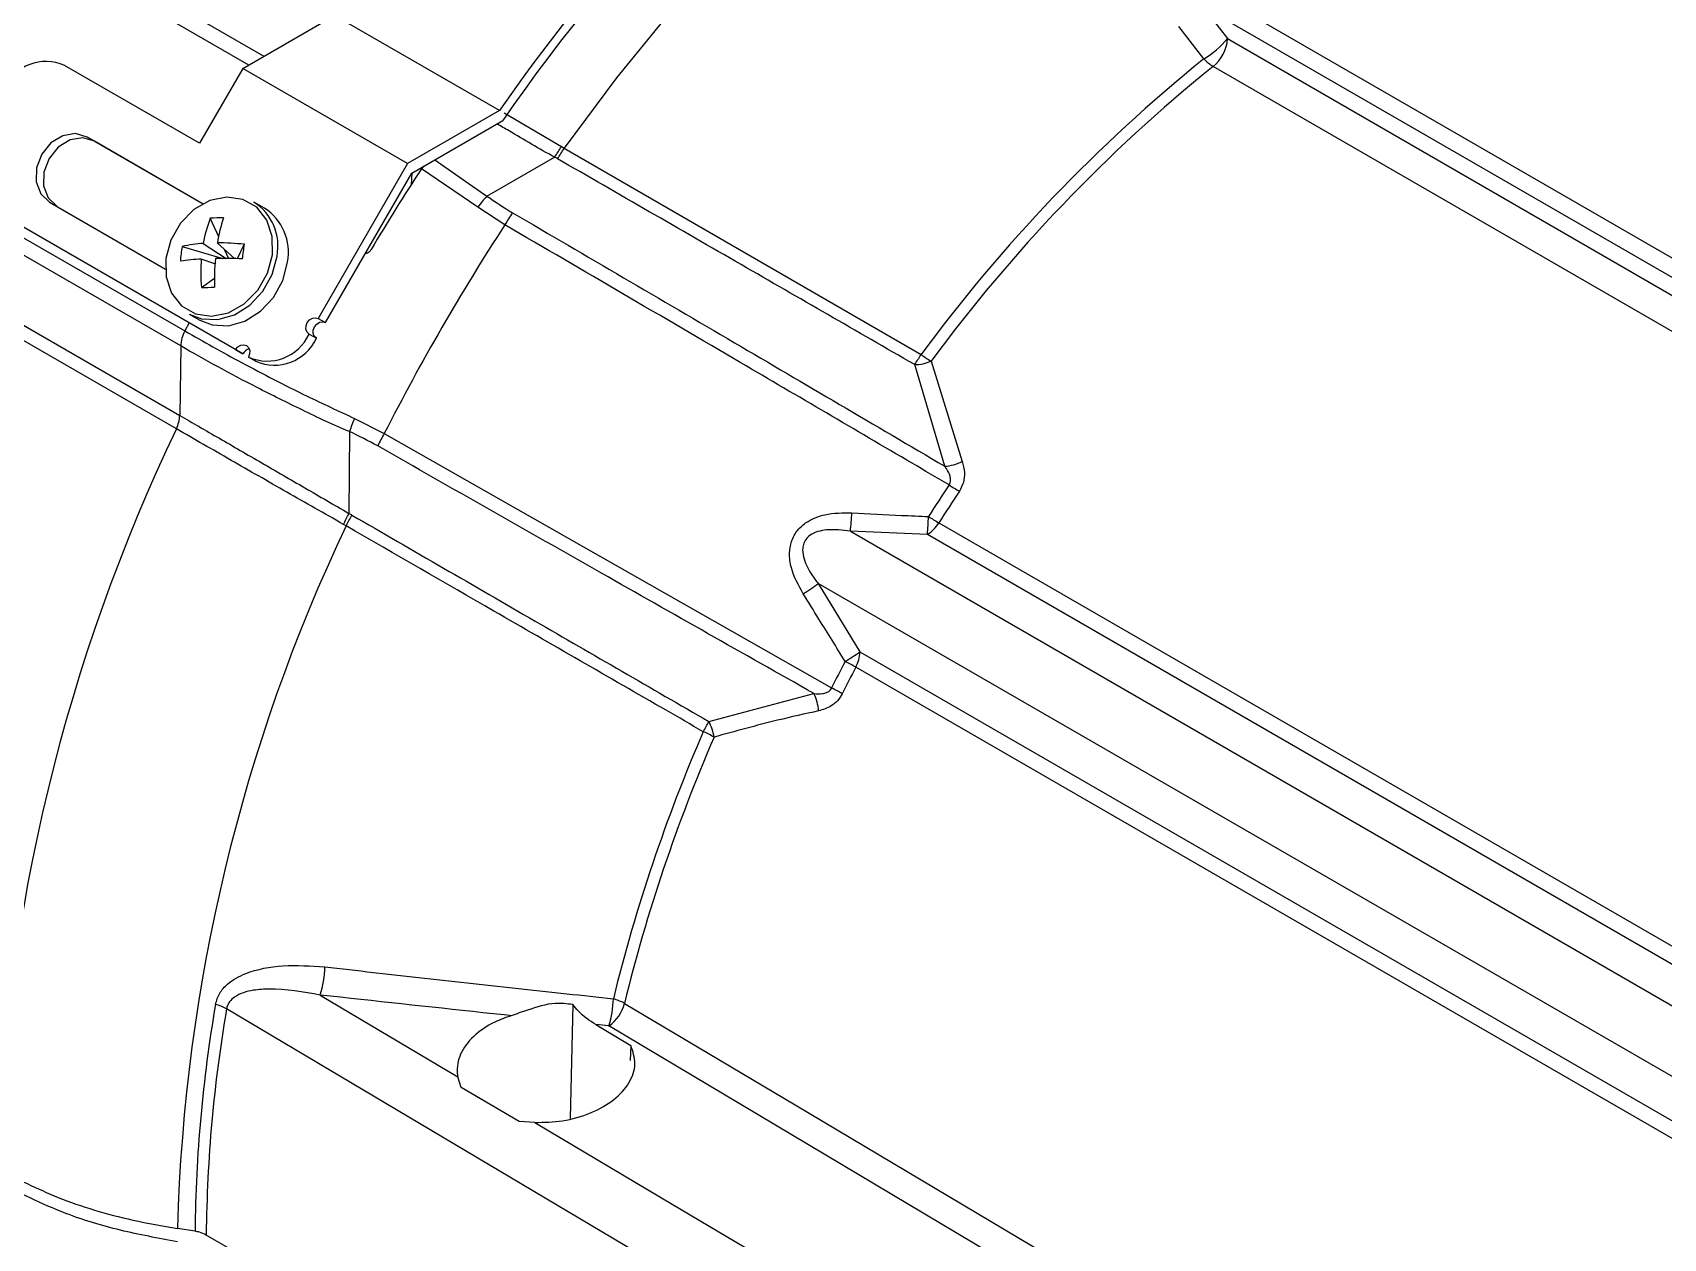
# Model space of a CAD drawing. Extents: x 16.7 to 113.1, y 4.5 to 84.5.
# Drawn here: x 25.007 to 29.066, y 64.52 to 67.521 of the extents above; entities that cross this region are included whole.
import ezdxf

# ---------------------------------------------------------------- set-up
doc = ezdxf.new("R2010")
doc.units = 0
doc.header["$MEASUREMENT"] = 0
doc.layers.add('OBJECT', color=7, linetype='CONTINUOUS')

msp = doc.modelspace()

# ---------------------------------------------------------------- linework, layer by layer
at = {"layer": 'OBJECT'}
for p, q in [((25.0669, 67.76), (25.5833, 67.4619)), ((25.5453, 67.44), (25.039, 67.7323)), ((30.9792, 65.868), (27.8503, 67.6743)), ((30.9587, 65.8315), (27.9191, 67.5862)), ((27.9191, 67.5862), (27.9815, 67.5058)), ((25.5306, 67.4315), (25.7591, 67.5634)), ((26.1693, 67.3267), (25.7591, 67.5634)), ((27.9228, 67.4555), (27.8602, 67.5358)), ((27.9815, 67.5058), (30.961, 65.7858)), ((25.4231, 67.2454), (25.0872, 67.4392)), ((25.5306, 67.4315), (25.4231, 67.2454)), ((25.9407, 67.1947), (25.5306, 67.4315)), ((30.9291, 65.7146), (27.9458, 67.4368)), ((26.1693, 67.3267), (25.9407, 67.1947)), ((25.9512, 67.1714), (26.1775, 67.302)), ((26.1812, 67.321), (26.3237, 67.2375)), ((25.4319, 67.0942), (25.1431, 67.2609)), ((25.1611, 67.2505), (25.1431, 67.2609)), ((25.4319, 67.0942), (25.1611, 67.2505)), ((26.3237, 67.2375), (26.3306, 67.2336)), ((26.3306, 67.2336), (27.2187, 66.7196)), ((25.9407, 67.1947), (25.7182, 66.8094)), ((25.9803, 67.1882), (25.975, 67.1817)), ((26.1153, 67.0861), (25.975, 67.1817)), ((26.0082, 67.2043), (26.1381, 67.1139)), ((26.1381, 67.1139), (26.3066, 67.2112)), ((24.7124, 67.1673), (25.3863, 66.7783)), ((25.7362, 66.799), (25.9512, 67.1714)), ((25.9505, 67.1424), (25.9518, 67.1718)), ((25.3761, 66.741), (24.7023, 67.13)), ((25.0496, 67.099), (25.3384, 66.9323)), ((25.5845, 67.0841), (25.5583, 67.0992)), ((25.5127, 66.7318), (24.8872, 67.0928)), ((25.5307, 66.7214), (24.9052, 67.0824)), ((25.4496, 67.0586), (25.4701, 67.0132)), ((26.1828, 67.0424), (26.1153, 67.0861)), ((25.3799, 66.9884), (25.4805, 66.9587)), ((25.4323, 66.9962), (25.4896, 66.9587)), ((25.5103, 66.9583), (25.4672, 66.9975)), ((25.4842, 66.9821), (25.4948, 66.9586)), ((25.5344, 66.9941), (25.5164, 66.9581)), ((25.4612, 66.9456), (25.4273, 66.9573)), ((24.7749, 66.9138), (25.3735, 66.5682)), ((25.4275, 66.8862), (25.4598, 66.9094)), ((25.3973, 66.8203), (25.4235, 66.8052)), ((25.3967, 66.7987), (25.3863, 66.7783)), ((25.6957, 66.7704), (25.7137, 66.76)), ((25.7182, 66.8094), (25.7362, 66.799)), ((25.3653, 66.5348), (24.9614, 66.768)), ((25.3761, 66.741), (25.3735, 66.5682)), ((25.5127, 66.7318), (25.5307, 66.7214)), ((25.5448, 66.7132), (25.5445, 66.7134)), ((25.5625, 66.703), (25.5445, 66.7134)), ((25.5628, 66.7028), (25.5448, 66.7132)), ((25.5628, 66.7028), (25.5625, 66.703)), ((27.2777, 66.4417), (27.2029, 66.6945)), ((27.2439, 66.7032), (27.3211, 66.4537)), ((25.7965, 66.5277), (25.7948, 66.3243)), ((25.8087, 66.5607), (25.8826, 66.5232)), ((25.8826, 66.5232), (26.9962, 65.8899)), ((25.7876, 66.2932), (25.781, 66.297)), ((27.263, 66.3008), (30.0342, 64.7011)), ((27.0428, 66.2799), (29.9101, 64.6246)), ((27.2344, 66.272), (27.0428, 66.2799)), ((30.0044, 64.673), (27.2344, 66.272)), ((29.8329, 64.4928), (26.9629, 66.1496)), ((26.9629, 66.1496), (27.0667, 65.9796)), ((27.0667, 65.9796), (29.8367, 64.3805)), ((29.8273, 64.3419), (27.0562, 65.9416)), ((26.6902, 65.8065), (26.9522, 65.8758)), ((25.7234, 65.1255), (26.0657, 64.9223)), ((26.3521, 65.102), (26.3458, 64.8183)), ((26.4089, 65.052), (26.4964, 65.0003)), ((26.442, 65.0486), (26.4089, 65.052)), ((26.4964, 65.0003), (26.495, 64.963)), ((26.0745, 64.8958), (26.0657, 64.9223)), ((26.2188, 64.8107), (26.0745, 64.8958)), ((26.2574, 64.8085), (26.2188, 64.8107)), ((25.4117, 64.5376), (25.3678, 64.5444)), ((28.7515, 62.6164), (25.4395, 64.5283))]:
    msp.add_line(p, q, dxfattribs=at)
at = {"layer": 'OBJECT', "flags": 128}
for points in [[(28.9673, 68.7557), (28.8368, 68.7795), (28.7008, 68.7896), (28.5599, 68.7858), (28.4147, 68.7683), (28.2659, 68.7371), (28.1142, 68.6923), (27.9603, 68.6342), (27.805, 68.563), (27.6489, 68.4791), (27.4929, 68.3828), (27.3376, 68.2747), (27.1837, 68.1551), (27.032, 68.0248), (26.8832, 67.8842), (26.738, 67.7341), (26.597, 67.5751), (26.461, 67.408), (26.3306, 67.2336)], [(25.1431, 67.2609), (25.1143, 67.2694), (25.0827, 67.2642), (25.0532, 67.2462), (25.0303, 67.2181), (25.0174, 67.1842), (25.0166, 67.1497), (25.0279, 67.1197), (25.0496, 67.099)], [(25.1611, 67.2505), (25.1323, 67.259), (25.1007, 67.2538), (25.0712, 67.2358), (25.0483, 67.2077), (25.0354, 67.1738), (25.0346, 67.1393), (25.0459, 67.1093), (25.0676, 67.0886)], [(25.6045, 66.9681), (25.6039, 67.0137), (25.5903, 67.0543), (25.5652, 67.086), (25.5309, 67.1057), (25.4908, 67.1114), (25.4488, 67.1027), (25.4091, 67.0803), (25.3755, 67.0464), (25.3514, 67.0044), (25.339, 66.9584), (25.3397, 66.9128), (25.3532, 66.8722), (25.3784, 66.8405), (25.4127, 66.8208), (25.4528, 66.8151), (25.4947, 66.8238), (25.5344, 66.8462), (25.568, 66.8801), (25.5922, 66.9221), (25.6045, 66.9681)], [(25.3973, 66.8203), (25.4279, 66.8084), (25.4684, 66.8065), (25.5099, 66.8182), (25.5484, 66.8424), (25.5807, 66.8771), (25.6039, 66.9192), (25.6159, 66.9648)], [(25.4235, 66.8052), (25.454, 66.7933), (25.4946, 66.7914), (25.536, 66.8031), (25.5746, 66.8273), (25.6069, 66.862), (25.6301, 66.9041), (25.642, 66.9497)], [(25.6957, 66.7704), (25.6905, 66.7754), (25.6878, 66.7826), (25.688, 66.7909), (25.6911, 66.7991), (25.6966, 66.8059), (25.7037, 66.8102), (25.7113, 66.8114), (25.7182, 66.8094)], [(25.7137, 66.76), (25.7085, 66.765), (25.7058, 66.7722), (25.706, 66.7806), (25.7091, 66.7887), (25.7146, 66.7955), (25.7217, 66.7998), (25.7293, 66.801), (25.7362, 66.799)], [(25.5127, 66.7318), (25.5182, 66.7385), (25.5253, 66.7429), (25.5329, 66.7441), (25.5398, 66.7421), (25.5451, 66.7371), (25.5478, 66.7299), (25.5476, 66.7216), (25.5445, 66.7134)], [(28.8347, 63.1044), (28.6583, 63.2091), (27.953, 63.6282), (25.4903, 65.0916)], [(26.4804, 65.1049), (26.556, 65.0598), (26.9054, 64.852), (28.3031, 64.0206), (29.3757, 63.3826)], [(29.3371, 63.3253), (28.4276, 63.8666), (27.5181, 64.4079), (26.442, 65.0486)], [(26.2574, 64.8085), (26.5728, 64.6213), (27.4834, 64.0808), (28.5445, 63.451)]]:
    msp.add_lwpolyline(points, dxfattribs=at)
at = {"layer": 'OBJECT'}
for centre, radius, start, end in [((30.1562, 64.5529), 4.8569, 126.6411, 145.1733), ((30.1347, 64.561), 4.8138, 126.7036, 145.2907), ((30.066, 64.4496), 6.0486, 146.49364, 153.50635), ((30.1224, 64.417), 6.069, 146.88862, 153.05247), ((27.8005, 67.6575), 0.2362, 301.1836, 320.0387), ((27.8842, 67.5124), 0.0976, 309.1587, 356.1231), ((25.041, 67.3336), 0.1153, 66.3569, 155.1836), ((30.4183, 64.3629), 3.9738, 128.901, 143.6257), ((30.4336, 64.3537), 3.9616, 128.901, 143.6257), ((27.9994, 67.5262), 0.1043, 222.7317, 239.0696), ((25.9138, 67.486), 0.4794, 325.0244, 328.7858), ((25.8721, 67.5038), 0.5322, 326.0977, 329.4866), ((30.9756, 63.925), 5.9676, 146.92502, 149.19639), ((25.4877, 66.9894), 0.1305, 349.1226, 57.2209), ((26.3496, 66.917), 0.2889, 137.0493, 144.1762), ((25.762, 66.9387), 0.3347, 158.9965, 170.0974), ((25.4739, 66.841), 0.219, 87.8254, 96.3732), ((25.8918, 66.9285), 0.4301, 162.2259, 170.7713), ((25.5138, 66.9743), 0.1305, 349.1228, 57.2208), ((26.6335, 66.7769), 0.5231, 145.5817, 149.4886), ((31.0498, 63.8817), 5.8032, 146.99867, 152.92301), ((25.6196, 66.9391), 0.2447, 168.3903, 176.9933), ((25.4532, 66.6775), 0.3194, 93.7412, 103.2547), ((25.4674, 66.3434), 0.6541, 84.1167, 90.0097), ((23.5414, 67.2312), 2.0071, 352.1677, 353.2156), ((25.4556, 66.4187), 0.5393, 93.0041, 98.5655), ((25.8679, 66.9226), 0.442, 175.5007, 184.7203), ((26.0486, 66.9052), 0.5887, 174.8033, 181.7323), ((25.4807, 65.7985), 1.1602, 87.5759, 90.9096), ((25.4251, 67.3975), 0.5113, 270.2698, 273.9281), ((25.4635, 66.7373), 0.0874, 152.0634, 177.6046), ((25.5911, 66.8188), 0.1153, 246.357, 335.1837), ((25.5517, 66.7101), 0.0239, 101.7098, 151.7506), ((25.6091, 66.8084), 0.1153, 246.3569, 335.1837), ((26.7538, 66.9949), 0.5403, 326.2191, 329.3741), ((27.2014, 66.802), 0.1075, 270.7757, 293.2599), ((27.3981, 66.9667), 0.3054, 234.0146, 239.6563), ((25.2885, 66.5714), 0.0851, 334.5118, 357.8246), ((29.483, 64.5632), 4.5653, 154.415, 178.3612), ((26.0733, 66.4441), 0.2892, 156.2202, 163.1969), ((26.3441, 66.2625), 0.5301, 150.5374, 154.3126), ((27.2703, 66.5525), 0.1111, 273.8266, 297.2213), ((31.1677, 63.8152), 4.6588, 146.3732, 147.5288), ((31.1823, 63.8067), 4.6455, 146.3733, 147.5286), ((27.5961, 66.8641), 0.5608, 236.738, 239.8126), ((25.3535, 66.5316), 0.4877, 331.2363, 334.8329), ((26.4578, 66.3514), 0.5894, 353.0278, 357.5037), ((29.7388, 64.42), 4.3728, 154.636, 178.3701), ((25.3178, 66.5587), 0.5396, 330.5281, 333.7794), ((26.4845, 66.3425), 0.7532, 354.6326, 358.0139), ((27.1886, 66.3462), 0.0872, 301.7199, 328.6156), ((27.6751, 67.0109), 0.8209, 237.7719, 239.8728), ((26.6035, 66.6462), 0.6131, 301.6432, 305.8917), ((26.6079, 66.657), 0.8182, 301.0442, 304.1094), ((26.9789, 65.9834), 0.0878, 331.6029, 357.563), ((31.1688, 63.8115), 4.6616, 152.6089, 153.5215), ((31.1792, 63.8052), 4.6436, 152.6086, 153.522), ((26.6685, 65.2662), 0.7788, 60.1383, 62.3529), ((26.7353, 65.374), 0.5781, 60.1864, 63.1694), ((26.8512, 65.8257), 0.1127, 3.6191, 26.4104), ((26.1986, 66.05), 0.5486, 330.6408, 333.6586), ((26.5956, 65.7525), 0.1089, 7.8751, 29.7391), ((30.5169, 64.1175), 4.185, 156.5781, 166.1907), ((30.532, 64.109), 4.1722, 156.5781, 166.1907), ((26.5521, 65.5014), 0.3061, 60.3498, 65.9783), ((25.4958, 65.1984), 0.239, 342.2512, 359.3309), ((26.2093, 65.1206), 0.2436, 342.8049, 359.0144), ((26.4158, 64.9896), 0.1321, 60.7679, 73.7307), ((28.9309, 64.505), 3.5193, 170.2276, 179.4695), ((28.9496, 64.4958), 3.5102, 170.2277, 179.4687), ((25.4373, 64.9963), 0.109, 60.9024, 76.5494), ((26.3834, 65.1297), 0.1001, 305.8423, 345.6232)]:
    msp.add_arc(centre, radius, start, end, dxfattribs=at)
for points, knots in [([(25.015, 67.7433), (24.9952, 67.7125), (24.9377, 67.6234), (24.8472, 67.4725), (24.7596, 67.3157), (24.7093, 67.2182), (24.6909, 67.1825)], [0, 0, 0, 0, 0.169694, 0.491692, 0.81372, 1, 1, 1, 1]), ([(26.3066, 67.2112), (26.3066, 67.2112), (26.2677, 67.2314), (26.2202, 67.261), (26.1731, 67.2879), (26.163, 67.2937)], [0, 0, 0, 0, 0.000014, 0.787163, 1, 1, 1, 1]), ([(26.3138, 67.2069), (26.3114, 67.2083), (26.3089, 67.2097), (26.3066, 67.2112), (26.3066, 67.2112)], [0, 0, 0, 0, 0.999721, 1, 1, 1, 1]), ([(27.2029, 66.6945), (27.0588, 66.7775), (26.7624, 66.9483), (26.4661, 67.1191), (26.3138, 67.2069)], [0, 0, 0, 0, 0.48595, 1, 1, 1, 1]), ([(26.1381, 67.1139), (26.1381, 67.1139), (26.1588, 67.0993), (26.1804, 67.0859), (26.202, 67.0725)], [0, 0, 0, 0, 0.00003, 1, 1, 1, 1]), ([(26.202, 67.0725), (26.3861, 66.9648), (26.7449, 66.7549), (27.1033, 66.5442), (27.2777, 66.4417)], [0, 0, 0, 0, 0.513344, 1, 1, 1, 1]), ([(27.2885, 66.3952), (27.2578, 66.4132), (27.085, 66.5145), (26.7167, 66.7307), (26.3786, 66.9281), (26.1828, 67.0424)], [0, 0, 0, 0, 0.083458, 0.469005, 1, 1, 1, 1]), ([(25.8499, 66.9809), (25.8484, 66.9788), (25.846, 66.9754), (25.8415, 66.9723), (25.8379, 66.971), (25.8359, 66.9713), (25.8351, 66.9714)], [0, 0, 0, 0, 0.402504, 0.663327, 0.874972, 1, 1, 1, 1]), ([(25.3863, 66.7783), (25.4327, 66.7521), (25.527, 66.699), (25.6716, 66.6243), (25.769, 66.5791), (25.8087, 66.5607)], [0, 0, 0, 0, 0.365475, 0.741466, 1, 1, 1, 1]), ([(25.7965, 66.5277), (25.7965, 66.5277), (25.756, 66.5441), (25.6777, 66.5819), (25.5329, 66.6532), (25.4346, 66.7073), (25.3761, 66.741), (25.3761, 66.741)], [0, 0, 0, 0, 0.000004, 0.259099, 0.518181, 0.999995, 1, 1, 1, 1]), ([(25.3735, 66.5682), (25.3735, 66.5682), (25.405, 66.55), (25.471, 66.5119), (25.5758, 66.4512), (25.6845, 66.3884), (25.7578, 66.3456), (25.7948, 66.3243), (25.7948, 66.3243)], [0, 0, 0, 0, 0.0000045, 0.2546803, 0.5093556, 0.7546737, 0.9999954, 1, 1, 1, 1]), ([(25.781, 66.297), (25.7337, 66.3238), (25.6378, 66.3784), (25.496, 66.4595), (25.4099, 66.5091), (25.3653, 66.5348)], [0, 0, 0, 0, 0.319145, 0.647516, 1, 1, 1, 1]), ([(25.8664, 66.4923), (25.8433, 66.5045), (25.8201, 66.5168), (25.7965, 66.5277), (25.7965, 66.5277)], [0, 0, 0, 0, 0.999971, 1, 1, 1, 1]), ([(26.9522, 65.8758), (26.7758, 65.9757), (26.4136, 66.1808), (26.052, 66.3866), (25.8664, 66.4923)], [0, 0, 0, 0, 0.486991, 1, 1, 1, 1]), ([(27.3211, 66.4537), (27.3235, 66.4445), (27.3279, 66.4281), (27.3259, 66.4016), (27.318, 66.3866), (27.3141, 66.3793)], [0, 0, 0, 0, 0.396713, 0.706828, 1, 1, 1, 1]), ([(27.2885, 66.3952), (27.2896, 66.397), (27.2918, 66.4006), (27.2928, 66.4083), (27.2907, 66.4207), (27.2845, 66.4321), (27.2791, 66.4397), (27.2777, 66.4417)], [0, 0, 0, 0, 0.116851, 0.233193, 0.437976, 0.854435, 1, 1, 1, 1]), ([(25.7948, 66.3243), (25.7948, 66.3243), (25.7972, 66.3229), (25.7995, 66.3216), (25.8019, 66.3202)], [0, 0, 0, 0, 0.000295, 1, 1, 1, 1]), ([(26.9252, 66.1243), (26.9137, 66.1451), (26.896, 66.1773), (26.8898, 66.2248), (26.8959, 66.2592), (26.9128, 66.2865), (26.9411, 66.3089), (26.9864, 66.3256), (27.0241, 66.3257), (27.0466, 66.3257)], [0, 0, 0, 0, 0.224316, 0.34584, 0.447966, 0.550598, 0.643263, 0.78662, 1, 1, 1, 1]), ([(27.0466, 66.3257), (27.0878, 66.3236), (27.1514, 66.3202), (27.2149, 66.3174), (27.2373, 66.3164)], [0, 0, 0, 0, 0.648491, 1, 1, 1, 1]), ([(26.6767, 65.781), (26.6458, 65.7988), (26.4722, 65.8988), (26.1758, 66.0695), (25.9103, 66.2224), (25.7876, 66.2932)], [0, 0, 0, 0, 0.104199, 0.585852, 1, 1, 1, 1]), ([(25.8019, 66.3202), (25.954, 66.2323), (26.2501, 66.0611), (26.5462, 65.8898), (26.6902, 65.8065)], [0, 0, 0, 0, 0.513611, 1, 1, 1, 1]), ([(27.0428, 66.2799), (27.0229, 66.2824), (26.9959, 66.2859), (26.962, 66.2798), (26.9442, 66.2721), (26.9317, 66.2603), (26.9254, 66.2474), (26.9231, 66.2303), (26.9282, 66.2035), (26.9431, 66.1754), (26.9574, 66.1567), (26.9629, 66.1496)], [0, 0, 0, 0, 0.252396, 0.341468, 0.431195, 0.49019, 0.549439, 0.60513, 0.701097, 0.88522, 1, 1, 1, 1]), ([(27.0298, 65.9561), (27.0082, 65.9912), (26.9735, 66.0474), (26.9383, 66.1033), (26.9252, 66.1243)], [0, 0, 0, 0, 0.624897, 1, 1, 1, 1]), ([(26.9522, 65.8758), (26.9592, 65.8754), (26.9697, 65.8748), (26.9828, 65.8778), (26.9903, 65.8818), (26.9944, 65.8863), (26.9958, 65.889), (26.9962, 65.8899)], [0, 0, 0, 0, 0.437725, 0.652227, 0.821698, 0.945103, 1, 1, 1, 1]), ([(27.0227, 65.8756), (27.019, 65.8695), (27.0115, 65.8573), (26.9911, 65.841), (26.9745, 65.836), (26.9637, 65.8328)], [0, 0, 0, 0, 0.263178, 0.525234, 1, 1, 1, 1]), ([(26.9637, 65.8328), (26.9297, 65.8252), (26.8417, 65.8057), (26.756, 65.782), (26.7035, 65.7674)], [0, 0, 0, 0, 0.387427, 1, 1, 1, 1]), ([(25.4626, 65.1024), (25.4655, 65.112), (25.4711, 65.1313), (25.4969, 65.159), (25.5485, 65.1871), (25.6325, 65.2026), (25.6998, 65.198), (25.7348, 65.1956)], [0, 0, 0, 0, 0.101178, 0.201859, 0.374018, 0.675191, 1, 1, 1, 1]), ([(25.7348, 65.1956), (25.775, 65.1911), (25.9757, 65.1686), (26.215, 65.1421), (26.4144, 65.1206), (26.4529, 65.1164)], [0, 0, 0, 0, 0.167872, 0.839364, 1, 1, 1, 1]), ([(25.7234, 65.1255), (25.6808, 65.1333), (25.6246, 65.1436), (25.5531, 65.1382), (25.5179, 65.1283), (25.4976, 65.1104), (25.4919, 65.0994), (25.4906, 65.093), (25.4903, 65.0916)], [0, 0, 0, 0, 0.49037, 0.647323, 0.850236, 0.921686, 0.982752, 1, 1, 1, 1]), ([(26.1984, 65.0742), (26.1749, 65.0767), (26.0165, 65.0936), (25.8583, 65.1108), (25.7234, 65.1255)], [0, 0, 0, 0, 0.147984, 1, 1, 1, 1]), ([(26.1984, 65.0742), (26.1846, 65.0692), (26.1485, 65.0561), (26.1018, 65.0238), (26.0688, 64.9793), (26.0623, 64.9438), (26.0653, 64.9253), (26.0657, 64.9223)], [0, 0, 0, 0, 0.162696, 0.424831, 0.687546, 0.950209, 1, 1, 1, 1]), ([(26.3521, 65.102), (26.3375, 65.1038), (26.2996, 65.1083), (26.2476, 65.0905), (26.2119, 65.0787), (26.1984, 65.0742)], [0, 0, 0, 0, 0.281228, 0.727865, 1, 1, 1, 1]), ([(26.4089, 65.052), (26.3938, 65.0619), (26.3736, 65.0752), (26.3565, 65.0966), (26.3521, 65.102)], [0, 0, 0, 0, 0.74649, 1, 1, 1, 1]), ([(26.2574, 64.8085), (26.2805, 64.809), (26.3286, 64.8101), (26.398, 64.8302), (26.4564, 64.8632), (26.4951, 64.9062), (26.5117, 64.9543), (26.5015, 64.985), (26.4964, 65.0003)], [0, 0, 0, 0, 0.156109, 0.324409, 0.493191, 0.662433, 0.831758, 1, 1, 1, 1]), ([(24.9195, 64.6938), (24.9685, 64.6687), (25.0699, 64.6166), (25.2266, 64.5695), (25.3307, 64.551), (25.3678, 64.5444)], [0, 0, 0, 0, 0.375049, 0.776984, 1, 1, 1, 1]), ([(25.3678, 64.5117), (25.32, 64.5205), (25.2233, 64.5382), (25.068, 64.5857), (24.9744, 64.6333), (24.9195, 64.6611)], [0, 0, 0, 0, 0.287513, 0.581795, 1, 1, 1, 1]), ([(25.4395, 64.5283), (25.4341, 64.531), (25.4258, 64.535), (25.4154, 64.5369), (25.4117, 64.5376)], [0, 0, 0, 0, 0.643567, 1, 1, 1, 1])]:
    msp.add_open_spline(points, degree=3, knots=knots, dxfattribs=at)

doc.saveas('drawing.dxf')
